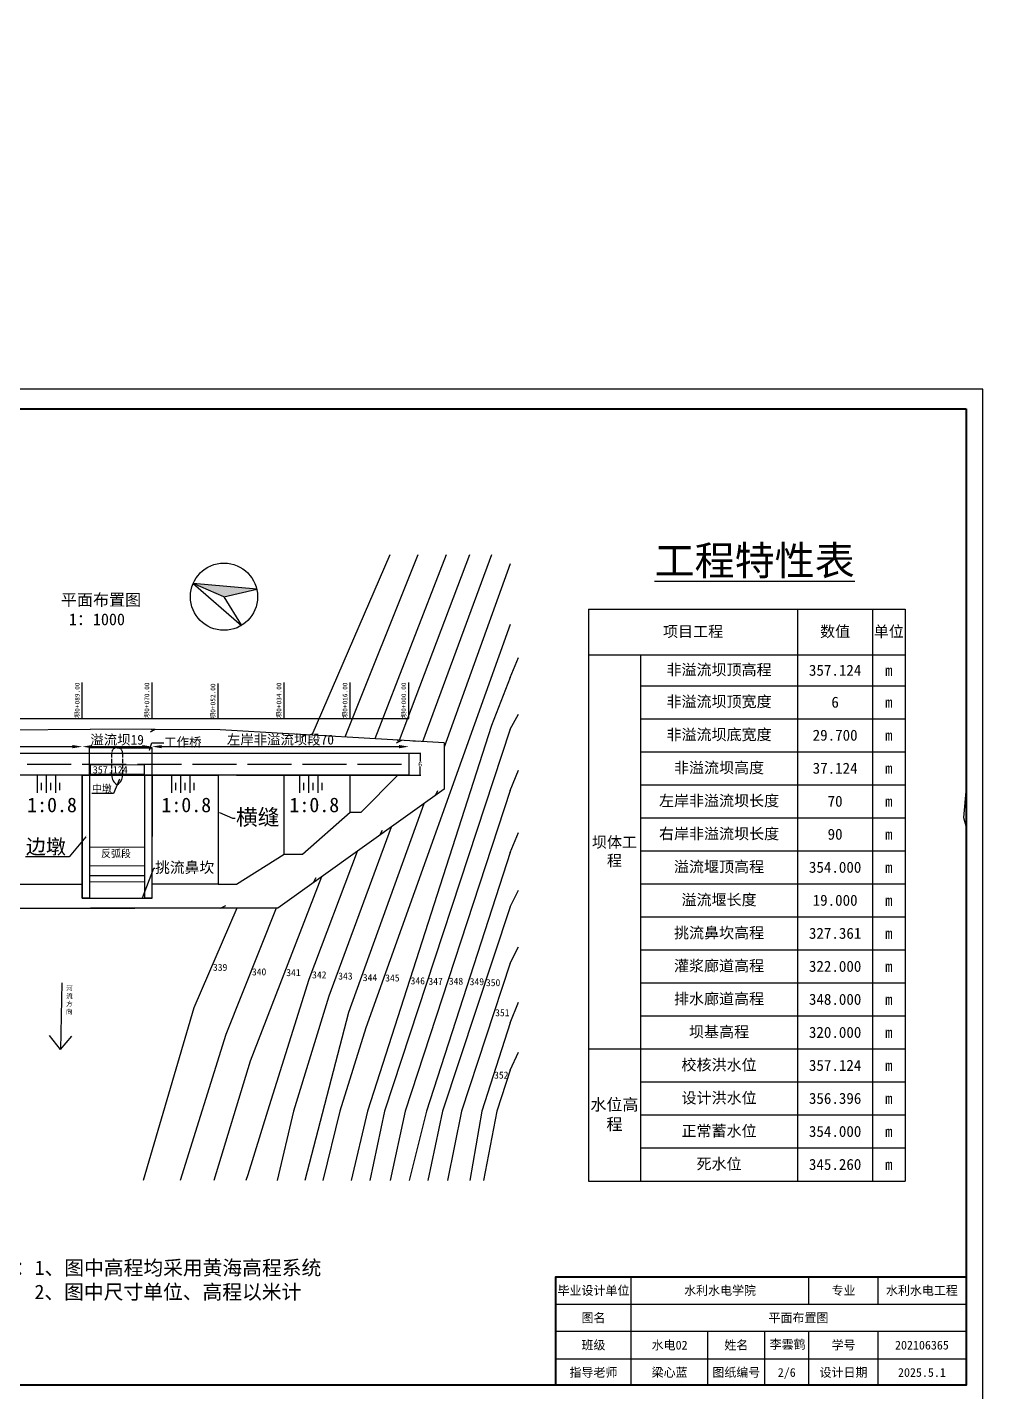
# Model space of a CAD drawing. Extents: x -40496 to 18830, y -938 to 396008.
# Drawn here: x 2446.8 to 2707.1, y -475.6 to -103.7 of the extents above; entities that cross this region are included whole.
import ezdxf
from ezdxf import colors
from ezdxf.entities.mleader import LeaderData, LeaderLine
from ezdxf.math import Vec2, Vec3

# ---------------------------------------------------------------- set-up
doc = ezdxf.new("R2010")
doc.units = 0
doc.header["$MEASUREMENT"] = 0
doc.linetypes.add('ACAD_ISO02W100', pattern=[15, 12, -3])
for name, color, linetype in [('Contour_Line_Intermediate', 7, 'Continuous'), ('Contour_Line_Major', 7, 'Continuous'), ('Contour_Line_Minor', 7, 'Continuous'), ('Iso-height_Area', 7, 'Continuous'), ('坝体', 7, 'Continuous')]:
    doc.layers.add(name, color=color, linetype=linetype)
doc.styles.get("Standard").update_dxf_attribs({"font": 'simfang.ttf'})
doc.dimstyles.get("Standard").update_dxf_attribs({"dimtxt": 0.1, "dimasz": 0.18, "dimexe": 0.18, "dimexo": 0.0625, "dimgap": 0.09, "dimtad": 1, "dimtih": 1, "dimtoh": 1, "dimdec": 4, "dimzin": 0, "dimdsep": 46, "dimtxsty": 'Standard', "dimcen": 0.09, "dimadec": 0, "dimazin": 0, "dimtfac": 1, "dimtdec": 4, "dimtofl": 0, "dimtmove": 0, "dimatfit": 3, "dimfxl": 1, "dimtolj": 1, "dimtzin": 0, "dimarcsym": 0})

# ---------------------------------------------------------------- blocks, each defined once
blk = doc.blocks.new('*D19')
at = {"color": 0, "lineweight": -2, "transparency": 16777216}
for p, q in [((2550.82, -301.57), (2554.01, -301.57)), ((2553.83, -301.75), (2553.83, -303.77)), ((2550.82, -307.57), (2554.01, -307.57)), ((2553.83, -307.39), (2553.83, -305.37))]:
    blk.add_line(p, q, dxfattribs=at)
at = {"color": 0, "transparency": 16777216}
for points in [[(2553.8, -301.75), (2553.86, -301.75), (2553.83, -301.57)], [(2553.8, -307.39), (2553.86, -307.39), (2553.83, -307.57)]]:
    blk.add_solid(points, dxfattribs=at)
at = {"layer": 'Defpoints', "color": 0, "transparency": 16777216}
for p in [(2550.76, -301.57), (2550.76, -307.57), (2553.83, -307.57)]:
    blk.add_point(p, dxfattribs=at)
at = {"color": 0, "transparency": 16777216, "insert": (2553.83, -304.57), "char_height": 0.1, "width": 0.2943, "attachment_point": 5}
blk.add_mtext('\\A1;{\\H14x;6}', dxfattribs=at)
blk = doc.blocks.new('*D21')
at = {"color": 0, "lineweight": -2, "transparency": 16777216}
for p, q in [((2480.76, 3035.72), (2480.76, 9325.89)), ((2550.76, 3035.72), (2550.76, 9325.89)), ((2483.43, -299.77), (2548.08, -299.77))]:
    blk.add_line(p, q, dxfattribs=at)
at = {"color": 0, "transparency": 16777216}
for points in [[(2483.43, -299.33), (2483.43, -300.22), (2480.76, -299.77)], [(2548.08, -299.33), (2548.08, -300.22), (2550.76, -299.77)]]:
    blk.add_solid(points, dxfattribs=at)
at = {"layer": 'Defpoints', "color": 0, "transparency": 16777216}
for p in [(2550.76, -299.77), (2480.76, -306.52), (2550.76, -306.52)]:
    blk.add_point(p, dxfattribs=at)
at = {"color": 0, "transparency": 16777216, "insert": (2515.76, -298.02), "char_height": 2.6738, "attachment_point": 5}
blk.add_mtext('\\A1;{\\fSimSun|b0|i0|c134|p2;左岸非溢流坝段}70', dxfattribs=at)
blk = doc.blocks.new('*D22')
at = {"color": 0, "lineweight": -2, "transparency": 16777216}
for p, q in [((2371.76, 3035.97), (2371.76, 9325.89)), ((2461.76, 3035.72), (2461.76, 9325.89)), ((2374.43, -299.78), (2459.08, -299.78))]:
    blk.add_line(p, q, dxfattribs=at)
at = {"color": 0, "transparency": 16777216}
for points in [[(2374.43, -299.33), (2374.43, -300.22), (2371.76, -299.78)], [(2459.08, -299.33), (2459.08, -300.22), (2461.76, -299.78)]]:
    blk.add_solid(points, dxfattribs=at)
at = {"layer": 'Defpoints', "color": 0, "transparency": 16777216}
for p in [(2461.76, -299.78), (2371.76, -306.27), (2461.76, -306.52)]:
    blk.add_point(p, dxfattribs=at)
at = {"color": 0, "transparency": 16777216, "insert": (2416.76, -298.02), "char_height": 2.6738, "attachment_point": 5}
blk.add_mtext('\\A1;{\\fSimSun|b0|i0|c134|p2;右岸非溢流坝段}90', dxfattribs=at)
blk = doc.blocks.new('*D23')
at = {"color": 0, "lineweight": -2, "transparency": 16777216}
for p, q in [((2461.76, 3035.72), (2461.76, 9325.89)), ((2480.76, 3035.72), (2480.76, 9325.89)), ((2464.43, -299.78), (2478.08, -299.78))]:
    blk.add_line(p, q, dxfattribs=at)
at = {"color": 0, "transparency": 16777216}
for points in [[(2464.43, -299.33), (2464.43, -300.22), (2461.76, -299.78)], [(2478.08, -299.33), (2478.08, -300.22), (2480.76, -299.78)]]:
    blk.add_solid(points, dxfattribs=at)
at = {"layer": 'Defpoints', "color": 0, "transparency": 16777216}
for p in [(2480.76, -299.78), (2461.76, -306.52), (2480.76, -306.52)]:
    blk.add_point(p, dxfattribs=at)
at = {"color": 0, "transparency": 16777216, "insert": (2471.26, -298.03), "char_height": 2.6738, "attachment_point": 5}
blk.add_mtext('\\A1;{\\fSimSun|b0|i0|c134|p2;溢流坝}19', dxfattribs=at)
blk = doc.blocks.new('*T26')
at = {"layer": '坝体', "color": 0, "linetype": 'ByBlock', "lineweight": -2, "transparency": 16777216}
for p, q in [((0, 0), (86.28, 0)), ((0, 0), (0, -155.85)), ((57.01, 0), (57.01, -155.85)), ((77.42, 0), (77.42, -155.85)), ((86.28, 0), (86.28, -155.85)), ((0, -12.44), (86.28, -12.44)), ((14.17, -12.44), (14.17, -155.85)), ((14.17, -20.85), (86.28, -20.85)), ((14.17, -29.85), (86.28, -29.85)), ((14.17, -38.85), (86.28, -38.85)), ((14.17, -47.85), (86.28, -47.85)), ((14.17, -56.85), (86.28, -56.85)), ((14.17, -65.85), (86.28, -65.85)), ((14.17, -74.85), (86.28, -74.85)), ((14.17, -83.85), (86.28, -83.85)), ((14.17, -92.85), (86.28, -92.85)), ((14.17, -101.85), (86.28, -101.85)), ((14.17, -110.85), (86.28, -110.85)), ((0, -119.85), (86.28, -119.85)), ((14.17, -128.85), (86.28, -128.85)), ((14.17, -137.85), (86.28, -137.85)), ((14.17, -146.85), (86.28, -146.85)), ((0, -155.85), (86.28, -155.85))]:
    blk.add_line(p, q, dxfattribs=at)
at = {"layer": '坝体', "color": 0, "transparency": 16777216, "attachment_point": 5}
for s, insert, char_height, width in [('{\\fSimSun|b0|i0|c134|p2;项目工程}', (28.51, -6.22), 3, 56.8926), ('{\\fSimSun|b0|i0|c134|p2;数值}', (67.22, -6.22), 3, 20.2908), ('{\\fSimSun|b0|i0|c134|p2;单位}', (81.85, -6.22), 3, 8.7342), ('{\\fSimSun|b0|i0|c134|p2;\\C256;非溢流坝顶高程}', (35.59, -16.65), 3, 42.7272), ('357.124', (67.22, -16.65), 3, 20.2908), ('m', (81.85, -16.65), 3, 8.7342), ('{\\fSimSun|b0|i0|c134|p2;非溢流坝顶宽度}', (35.59, -25.35), 3, 42.7272), ('6', (67.22, -25.35), 3, 20.2908), ('m', (81.85, -25.35), 3, 8.7342), ('{\\fSimSun|b0|i0|c134|p2;非溢流坝底宽度}', (35.59, -34.35), 3, 42.7272), ('29.700', (67.22, -34.35), 3, 20.2908), ('m', (81.85, -34.35), 3, 8.7342), ('{\\fSimSun|b0|i0|c134|p2;非溢流坝高度}', (35.59, -43.35), 3, 42.7272), ('37.124', (67.22, -43.35), 3, 20.2908), ('m', (81.85, -43.35), 3, 8.7342), ('{\\fSimSun|b0|i0|c134|p2;左岸非溢流坝长度}', (35.59, -52.35), 3, 42.7272), ('70', (67.22, -52.35), 3, 20.2908), ('m', (81.85, -52.35), 3, 8.7342), ('{\\fSimSun|b0|i0|c134|p2;右岸非溢流坝长度}', (35.59, -61.35), 3, 42.7272), ('{\\fSimSun|b0|i0|c134|p2;坝体工程}', (7.08, -66.15), 3, 14.0455), ('90', (67.22, -61.35), 3, 20.2908), ('m', (81.85, -61.35), 3, 8.7342), ('{\\fSimSun|b0|i0|c134|p2;溢流堰顶高程}', (35.59, -70.35), 3, 42.7272), ('354.000', (67.22, -70.35), 3, 20.2908), ('m', (81.85, -70.35), 3, 8.7342), ('{\\fSimSun|b0|i0|c134|p2;溢流堰长度}', (35.59, -79.35), 3, 42.7272), ('19.000', (67.22, -79.35), 3, 20.2908), ('m', (81.85, -79.35), 3, 8.7342), ('{\\fSimSun|b0|i0|c134|p2;挑流鼻坎高程}', (35.59, -88.35), 3, 42.7272), ('327.361', (67.22, -88.35), 3, 20.2908), ('m', (81.85, -88.35), 3, 8.7342), ('{\\fSimSun|b0|i0|c134|p2;灌浆廊道高程}', (35.59, -97.35), 3, 42.7272), ('322.000', (67.22, -97.35), 3, 20.2908), ('m', (81.85, -97.35), 3, 8.7342), ('{\\fSimSun|b0|i0|c134|p2;排水廊道高程}', (35.59, -106.35), 3, 42.7272), ('348.000', (67.22, -106.35), 3, 20.2908), ('m', (81.85, -106.35), 3, 8.7342), ('{\\fSimSun|b0|i0|c134|p2;坝基高程}', (35.59, -115.35), 3, 42.7272), ('320.000', (67.22, -115.35), 3, 20.2908), ('m', (81.85, -115.35), 3, 8.7342), ('{\\fSimSun|b0|i0|c134|p2;校核洪水位}', (35.59, -124.35), 3, 42.7272), ('357.124', (67.22, -124.35), 3, 20.2908), ('m', (81.85, -124.35), 3, 8.7342), ('{\\fSimSun|b0|i0|c134|p2;\\C256;水位高程}', (7.08, -137.85), 3.2051, 14.0455), ('{\\fSimSun|b0|i0|c134|p2;设计洪水位}', (35.59, -133.35), 3, 42.7272), ('356.396', (67.22, -133.35), 3, 20.2908), ('m', (81.85, -133.35), 3, 8.7342), ('{\\fSimSun|b0|i0|c134|p2;正常蓄水位}', (35.59, -142.35), 3, 42.7272), ('354.000', (67.22, -142.35), 3, 20.2908), ('m', (81.85, -142.35), 3, 8.7342), ('{\\fSimSun|b0|i0|c134|p2;死水位}', (35.59, -151.35), 3, 42.7272), ('345.260', (67.22, -151.35), 3, 20.2908), ('m', (81.85, -151.35), 3, 8.7342)]:
    blk.add_mtext(s, dxfattribs=dict(at, insert=insert, char_height=char_height, width=width))

msp = doc.modelspace()

# ---------------------------------------------------------------- hatches: boundary and pattern name
h = msp.add_hatch(color=256)
h.dxf.hatch_style = 1
h.paths.add_polyline_path([(2491.94609, -255.32057), (2500.36901, -258.91346), (2509.29595, -256.87281)])
h = msp.add_hatch(color=250)
h.dxf.hatch_style = 1
h.paths.add_polyline_path([(2491.94609, -255.32057), (2500.36901, -258.91346), (2509.29595, -256.87281)])

# ---------------------------------------------------------------- linework, layer by layer
for p, q in [((2491.94609, -255.32057, 1657418.80929), (2505.14613, -266.72586, 1657418.80929)), ((2509.29595, -256.87281, 1657418.80929), (2491.94609, -255.32057, 1657418.80929)), ((2500.36901, -258.91346, 1657418.80929), (2491.94609, -255.32057, 1657418.80929)), ((2500.36901, -258.91346, 1657418.80929), (2509.29595, -256.87281, 1657418.80929)), ((2500.36901, -258.91346, 1657418.80929), (2505.14613, -266.72586, 1657418.80929)), ((2578.39735, -280.896, 3314837.61858), (2580.59162, -275.4604, 1988902.57115)), ((2461.75627, -292.06069, 1657418.80929), (2461.75627, -282.27624, 1657418.80929)), ((2480.75627, -292.06069, 1657418.80929), (2480.75627, -282.27624, 1657418.80929)), ((2498.75627, -292.06069, 1657418.80929), (2498.75627, -282.53288, 1657418.80929)), ((2516.74972, -292.06069, 1657418.80929), (2516.74972, -282.27624, 1657418.80929)), ((2534.74972, -292.06069, 1657418.80929), (2534.74972, -282.27624, 1657418.80929)), ((2550.75627, -292.06069, 1657418.80929), (2550.75627, -282.27624, 1657418.80929)), ((2371.75626, -292.06069, 1657418.80929), (2550.75627, -292.06069, 1657418.80929)), ((2578.39735, -295.02948, 3646321.38044), (2580.59162, -290.89657, 1988902.57115)), ((2440.80316, -295.1748, 2209381.67008), (2463.99503, -295.05254, 1719452.0175)), ((2499.28951, -295.1748, 2209381.67008), (2463.99503, -295.05254, 1719452.0175)), ((2481.64227, -295.11367, 1964416.84379), (2480.25077, -295.85388, 1058756.1809)), ((2480.94652, -295.48377, 1511586.51234), (2480.57877, -295.11736, 1979179.51761)), ((2517.97792, -296.28047, 2209383.29021), (2499.28951, -295.1748, 2209381.67008)), ((2527.64138, -296.85219, 2209384.12795), (2517.97792, -296.28047, 2209383.29021)), ((2522.80965, -296.56633, 2209383.70908), (2521.41815, -297.30653, 1303723.04619)), ((2522.1139, -296.93643, 1756553.37764), (2521.74615, -296.57001, 2224146.3829)), ((2537.0433, -297.40844, 2209384.94302), (2527.64138, -296.85219, 2209384.12795)), ((2560.37165, -298.77826, 1657418.80929), (2537.0433, -297.40844, 2209384.94302)), ((2463.75627, -307.56701, 1657418.80929), (2463.75627, -300.01348, 1657418.80929)), ((2480.75627, -300.06701, 1657418.80929), (2463.75627, -300.06701, 1657418.80929)), ((2471.25627, -300.06701, 1657418.80929), (2480.75627, -300.06701, 1657418.80929)), ((2480.75627, -307.56701, 1657418.80929), (2480.75627, -300.06701, 1657418.80929)), ((2548.70748, -298.09335, 1933401.87615), (2547.31597, -298.83355, 1027741.21327)), ((2548.01173, -298.46345, 1480571.54471), (2547.64398, -298.09703, 1948164.54997)), ((2553.35481, -298.37348, 2209386.35709), (2551.86326, -298.28524, 2209386.22779)), ((2560.37165, -298.77826, 1657418.80929), (2560.37165, -311.39804, 1657418.80929)), ((2463.95715, -307.39013, 220987.16217), (2463.95715, -304.66065, 220987.16217)), ((2463.95715, -304.66065, 220987.16217), (2478.64649, -304.70615, 220987.16217)), ((2478.64649, -304.70615, 220987.16217), (2478.64649, -307.39013, 220987.16217)), ((2449.45694, -307.56701, 1657418.80929), (2449.45694, -312.33446, 1657418.80929)), ((2451.95264, -307.56701, 1657418.80929), (2451.95264, -312.33446, 1657418.80929)), ((2454.44817, -307.56701, 1657418.80929), (2454.44817, -312.33446, 1657418.80929)), ((2463.75627, -307.56701, 1657418.80929), (2478.75627, -307.56701, 1657418.80929)), ((2478.64649, -307.39013, 220987.16217), (2463.95715, -307.39013, 220987.16217)), ((2469.75627, -307.56701, 1657418.80929), (2472.75627, -307.56701, 1657418.80929)), ((2486.03976, -307.56701, 1657418.80929), (2486.03976, -312.33446, 1657418.80929)), ((2488.53546, -307.56701, 1657418.80929), (2488.53546, -312.33446, 1657418.80929)), ((2491.03098, -307.56701, 1657418.80929), (2491.03098, -312.33446, 1657418.80929)), ((2503.76079, -307.56701, 1657418.80929), (2550.75627, -307.56701, 1657418.80929)), ((2520.9335, -307.56701, 1657418.80929), (2520.9335, -312.33446, 1657418.80929)), ((2523.4292, -307.56701, 1657418.80929), (2523.4292, -312.33446, 1657418.80929)), ((2525.92473, -307.56701, 1657418.80929), (2525.92473, -312.33446, 1657418.80929)), ((2578.39735, -311.75645, 3977805.14229), (2580.59162, -306.14998, 1988902.57115)), ((2450.66818, -311.63814, 1657418.80929), (2450.66818, -309.65598, 1657418.80929)), ((2453.16388, -311.63814, 1657418.80929), (2453.16388, -309.65598, 1657418.80929)), ((2455.6594, -311.63814, 1657418.80929), (2455.6594, -309.65598, 1657418.80929)), ((2487.25099, -311.63814, 1657418.80929), (2487.25099, -309.65598, 1657418.80929)), ((2489.74669, -311.63814, 1657418.80929), (2489.74669, -309.65598, 1657418.80929)), ((2492.24222, -311.63814, 1657418.80929), (2492.24222, -309.65598, 1657418.80929)), ((2560.37165, -311.39804, 1657418.80929), (2515.00788, -343.84366, 1229529.16153)), ((2522.14474, -311.63814, 1657418.80929), (2522.14474, -309.65598, 1657418.80929)), ((2524.64044, -311.63814, 1657418.80929), (2524.64044, -309.65598, 1657418.80929)), ((2527.13596, -311.63814, 1657418.80929), (2527.13596, -309.65598, 1657418.80929)), ((2557.9759, -313.11156, 1634821.07634), (2558.67709, -311.7, 729160.41345)), ((2558.32649, -312.40578, 1181990.7449), (2558.83877, -312.48988, 1649583.75016)), ((2542.87029, -323.91558, 1071191.19548), (2543.57149, -322.50401, 165530.53259)), ((2543.22089, -323.20979, 618360.86404), (2543.73317, -323.29389, 1085953.8693)), ((2578.39735, -328.59708, 4309288.90415), (2580.59162, -323.189, 1988902.57115)), ((2463.7512, -327.10063, 1657418.80929), (2478.75794, -327.16949, 1657418.80929)), ((2463.75017, -332.15911, 1657418.80929), (2478.75691, -332.22798, 1657418.80929)), ((2463.74916, -336.54479, 1657418.80929), (2478.75627, -336.648, 1657418.80929)), ((2463.74953, -334.85831, 1657418.80929), (2478.75627, -334.92717, 1657418.80929)), ((2524.7954, -336.84331, 1321849.0841), (2525.49659, -335.43175, 416188.42121)), ((2525.146, -336.13753, 869018.75265), (2525.65828, -336.22163, 1336611.75792)), ((2578.39735, -343.42977, 4640772.66601), (2580.59162, -338.86688, 1988902.57115)), ((2425.08479, -343.84366, 1229529.16153), (2476.09764, -343.84366, 1719452.0175)), ((2515.00788, -343.84366, 1229529.16153), (2463.99503, -343.84366, 1719452.0175)), ((2499.43909, -343.84366, 1379050.39383), (2500.83059, -343.10346, 473389.73094)), ((2500.13484, -343.47356, 926220.06239), (2500.50259, -343.83998, 1393813.06765)), ((2578.39735, -358.7701, 4972256.42787), (2580.59162, -354.30028, 1988902.57115)), ((2456.186, -364.20342, 1657418.80929), (2455.77584, -382.35778, 1657418.80929)), ((2578.39735, -375.07756, 5303740.18973), (2580.59162, -369.38324, 1988902.57115)), ((2455.77584, -382.35778, 1657418.80929), (2452.83591, -378.53569, 1657418.80929)), ((2455.77584, -382.35778, 1657418.80929), (2458.88538, -378.67237, 1657418.80929)), ((2578.39735, -387.96794, 5635223.95158), (2580.59162, -383.05358, 1988902.57115)), ((2512.25576, -399.15494, 1988902.57115), (2506.82979, -416.5096, 1988902.57115)), ((2519.34221, -399.15494, 2320386.33301), (2514.84551, -418.07014, 1988902.57115)), ((2531.92475, -399.15494, 2983353.85672), (2527.26682, -418.07014, 1988902.57115)), ((2539.44028, -399.15494, 3314837.61858), (2535.05291, -418.07014, 1988902.57115)), ((2544.12828, -399.15494, 3646321.38044), (2540.14756, -418.07014, 1988902.57115)), ((2549.74092, -399.15494, 3977805.14229), (2545.62681, -418.07014, 1988902.57115)), ((2555.53257, -399.15494, 4309288.90415), (2550.86559, -418.07014, 1988902.57115)), ((2559.92708, -399.15494, 4640772.66601), (2555.91219, -418.07014, 1988902.57115)), ((2565.12134, -399.15494, 4972256.42787), (2561.24705, -418.07014, 1988902.57115)), ((2570.63354, -399.15494, 5303740.18973), (2567.35112, -418.07014, 1988902.57115)), ((2574.71633, -399.15494, 5635223.95158), (2571.052, -418.07014, 1988902.57115)), ((2611.37109, -473.85646, 9221194.65613), (2611.37109, -444.34875, 9268010.64)), ((2659.75117, -451.79675, 9268010.64), (2659.75117, -444.34875, 9268010.64)), ((2678.65712, -451.79675, 9268010.64), (2678.65712, -444.34875, 9268010.64)), ((2632.25209, -473.85646, 9268010.64), (2632.25209, -459.24475, 9268010.64)), ((2647.71999, -473.85646, 9268010.64), (2647.71999, -459.24475, 9268010.64)), ((2659.75117, -473.85646, 9221194.65613), (2659.75117, -459.24475, 9268010.64)), ((2678.65712, -473.85646, 9221194.65613), (2678.65712, -459.24475, 9268010.64)), ((2590.75609, -473.85646, 9221194.65613), (2590.75609, -466.69275, 9268010.64)), ((2590.75609, -466.69275, 9268010.64), (2702.47609, -466.69275, 9268010.64))]:
    msp.add_line(p, q)
at = {"linetype": 'ACAD_ISO02W100'}
msp.add_line((2371.75628, -304.56701, 1657418.80929), (2550.75627, -304.56701, 1657418.80929), dxfattribs=at)
at = {"linetype": 'ACAD_ISO02W100', "ltscale": 0.1}
for p, q in [((2469.75627, -301.56701, 1657418.80929), (2469.75627, -307.56701, 1657418.80929)), ((2472.75627, -301.56701, 1657418.80929), (2472.75627, -307.56701, 1657418.80929))]:
    msp.add_line(p, q, dxfattribs=at)
at = {"lineweight": 40}
msp.add_line((2590.75609, -444.34875, 9268010.64), (2590.75609, -473.85646, 9221194.65613), dxfattribs=at)
for points, elevation in [([(2707.13109, -478.79575), (2707.13109, -202.28875), (2316.11109, -202.28875), (2316.11109, -478.79575)], 9268010.64), ([(2371.75628, -301.56701), (2550.75627, -301.56701), (2550.75627, -307.56701), (2371.75628, -307.56701), (2371.75628, -301.56701)], 1657418.80929), ([(2461.75627, -307.56701), (2461.75627, -341.07101), (2480.75627, -341.07101)], 1657418.80929), ([(2461.75627, -307.56701), (2461.75627, -341.07101), (2480.75627, -341.07101), (2480.75627, -307.56701)], 1657418.80929), ([(2461.75627, -307.56701), (2463.75627, -307.56701), (2463.74888, -341.07101), (2461.75627, -341.07101), (2461.75627, -307.56701)], 1657418.80929), ([(2478.75627, -307.56701), (2480.75627, -307.56701), (2480.74888, -341.07101), (2478.75627, -341.07101), (2478.75627, -307.56701)], 1657418.80929), ([(2498.75627, -307.56701), (2498.74972, -337.26701), (2503.74972, -337.26701), (2516.74972, -329.05326), (2516.74972, -307.56701), (2498.75627, -307.56701)], 1657418.80929), ([(2516.74972, -329.05326), (2521.74972, -329.05326), (2534.74972, -317.68038), (2534.74972, -307.56701), (2516.74972, -307.56701)], 1657418.80929), ([(2534.74972, -317.68038), (2537.74972, -317.68038), (2547.74264, -307.56701)], 1657418.80929), ([(2498.74972, -337.26701), (2503.74972, -337.26701)], 1657418.80929), ([(2590.75609, -454.81133), (2590.75609, -444.34875), (2590.75609, -446.83133)], 9268010.64), ([(2702.47609, -451.79675), (2590.75609, -451.79675), (2590.75609, -454.27055)], 9268010.64), ([(2702.47609, -459.24475), (2590.75609, -459.24475), (2590.75609, -451.79675)], 9268010.64), ([(2590.75609, -461.71855), (2590.75609, -459.24475), (2590.75609, -466.69275), (2590.75609, -469.16655)], 9268010.64)]:
    msp.add_lwpolyline(points, dxfattribs=dict(elevation=elevation))
at = {"lineweight": 40, "elevation": 9221194.65613}
msp.add_lwpolyline([(2702.62599, -207.72825), (2702.62599, -473.85646), (2340.98835, -473.85646), (2340.98835, -207.72825)], close=True, dxfattribs=at)
at = {"elevation": 1657418.80929}
for points in [[(2461.75627, -307.56701), (2443.75627, -307.56701), (2443.75627, -337.26701), (2461.75627, -337.26701)], [(2480.75627, -307.56701), (2498.75627, -307.56701), (2498.75627, -337.26701), (2480.75627, -337.26701)]]:
    msp.add_lwpolyline(points, close=True, dxfattribs=at)
at = {"lineweight": 40, "elevation": 9268010.64}
msp.add_lwpolyline([(2702.47609, -444.34875), (2590.75609, -444.34875), (2590.75609, -446.82255)], dxfattribs=at)
msp.add_circle((2500.36901, -258.91346, 1657418.80929), 9.15721)
at = {"linetype": 'ACAD_ISO02W100', "ltscale": 0.1}
msp.add_arc((2471.25627, -301.56701, 1657418.80929), 1.5, 0, 180, dxfattribs=at)
for centre, start, end in [((2472.75627, -307.56701, 1657418.80929), 180, 240), ((2469.75627, -307.56701, 1657418.80929), 300, 0)]:
    msp.add_arc(centre, 3, start, end)
at = {"layer": 'Contour_Line_Intermediate', "color": 0}
msp.add_polyline3d([(2578.39735, -266.44154, 2983353.85672), (2539.0681, -376.44025, 2983353.85672), (2531.92475, -399.15494, 2983353.85672)], dxfattribs=at)
at = {"layer": 'Contour_Line_Major', "color": 0}
for points in [[(2553.24012, -247.47514, 1325935.04743), (2533.32232, -297.18995, 1325935.04743)], [(2514.63092, -343.84366, 1325935.04743), (2500.8573, -378.2226, 1325935.04743), (2488.44879, -418.07014, 1325935.04743)], [(2578.39735, -343.42977, 4640772.66601), (2559.92708, -399.15494, 4640772.66601)]]:
    msp.add_polyline3d(points, dxfattribs=at)
at = {"layer": 'Contour_Line_Minor', "color": 0}
for points in [[(2545.60835, -247.47514, 994451.28557), (2524.32389, -296.66157, 994451.28557)], [(2560.9394, -247.47514, 1657418.80929), (2541.52085, -297.67334, 1657418.80929)], [(2567.2652, -247.47514, 1988902.57115), (2548.13353, -298.06457, 1988902.57115)], [(2573.24423, -247.47514, 2320386.33301), (2554.48824, -298.44054, 2320386.33301)], [(2578.39735, -249.93011, 2651870.09486), (2560.37165, -299.93058, 2651870.09486)], [(2578.39735, -280.896, 3314837.61858), (2573.26527, -294.05417, 3314837.61858), (2539.44028, -399.15494, 3314837.61858)], [(2578.39735, -295.02948, 3646321.38044), (2544.12828, -399.15494, 3646321.38044)], [(2578.39735, -311.75645, 3977805.14229), (2549.74092, -399.15494, 3977805.14229)], [(2554.80117, -315.38223, 2651870.09486), (2534.28708, -372.2851, 2651870.09486), (2522.37759, -418.07014, 1988902.57115)], [(2545.91429, -321.73841, 2320386.33301), (2528.95613, -367.81857, 2320386.33301), (2519.34221, -399.15494, 2320386.33301)], [(2536.68405, -328.34017, 1988902.57115), (2523.47906, -363.25782, 1988902.57115), (2512.25576, -399.15494, 1988902.57115)], [(2578.39735, -328.59708, 4309288.90415), (2555.53257, -399.15494, 4309288.90415)], [(2526.97014, -335.28787, 1657418.80929), (2507.54269, -385.50909, 1657418.80929), (2497.64231, -418.07014, 1657418.80929)], [(2503.90676, -343.84366, 994451.28557), (2492.15424, -371.00266, 994451.28557), (2478.37452, -418.07014, 994451.28557)], [(2578.39735, -358.7701, 4972256.42787), (2565.12134, -399.15494, 4972256.42787)], [(2578.39735, -375.07756, 5303740.18973), (2570.63354, -399.15494, 5303740.18973)], [(2578.39735, -387.96794, 5635223.95158), (2574.71633, -399.15494, 5635223.95158)], [(2506.82979, -416.5096, 1988902.57115), (2506.34189, -418.07014, 1988902.57115)]]:
    msp.add_polyline3d(points, dxfattribs=at)
at = {"layer": 'Contour_Line_Minor', "color": 7}
msp.add_polyline3d([(2702.62599, -310.9652, 4262122.2), (2701.87594, -319.04718, 4262122.2), (2702.62599, -321.72593, 4262122.2)], dxfattribs=at)
at = {"layer": 'Iso-height_Area', "color": 0}
for points in [[(2567.2652, -247.47514, 1988902.57115), (2548.13353, -298.06457, 1988902.57115)], [(2536.68405, -328.34017, 1988902.57115), (2523.47906, -363.25782, 1988902.57115), (2512.25576, -399.15494, 1988902.57115)], [(2578.39735, -358.7701, 4972256.42787), (2565.12134, -399.15494, 4972256.42787)], [(2506.82979, -416.5096, 1988902.57115), (2506.34189, -418.07014, 1988902.57115)]]:
    msp.add_polyline3d(points, dxfattribs=at)

# ---------------------------------------------------------------- block references
msp.add_blockref('*T26', (2599.69516, -262.32712))

# ---------------------------------------------------------------- texts
for s, width, gutter_width, heights, insert, char_height, attachment_point in [('{\\fSimSun|b0|i0|c134|p2;平面布置图\\P 1：1000}', 52.6113493, 0.64103, [0], (2455.92217, -258.13402, 1657418.80929), 3.205128, 1), ('357.124', 6.7529582, 1, [0], (2464.6332, -305.08419, 220987.16217), 1.9922, 1), ('1:0.8', 12.3496849, 2, [0], (2446.7352, -313.65763, 1657418.80929), 3.9844, 1), ('1:0.8', 12.3496849, 2, [0], (2483.31802, -313.65763, 1657418.80929), 3.9844, 1), ('1:0.8', 12.3496849, 2, [0], (2518.21176, -313.65763, 1657418.80929), 3.9844, 1), ('{\\fSimSun|b0|i0|c134|p2;反弧段}', 11.8324414, 1, [0], (2466.86171, -327.91357, 624218.87541), 1.9921999, 1), ('339', 6.1932585, 0.64103, [0], (2497.36137, -358.95479, 331483.76186), 1.923077, 1), ('340', 6.1932585, 0.64103, [0], (2507.98248, -360.2076, 331483.76186), 1.923077, 1), ('341', 6.1932585, 0.64103, [0], (2517.33822, -360.40462, 331483.76186), 1.923077, 1), ('342', 6.1932585, 0.64103, [0], (2524.3805, -361.02071, 331483.76186), 1.923077, 1), ('343', 6.1932585, 0.64103, [0], (2531.49677, -361.3417, 331483.76186), 1.923077, 1), ('344', 6.1932585, 0.64103, [0], (2538.19557, -361.76036, 331483.76186), 1.923077, 1), ('345', 6.1932585, 0.64103, [1.19627], (2544.30213, -361.85998, 331483.76186), 1.923077, 1), ('346', 6.1932585, 0.64103, [0], (2551.22237, -362.64777, 331483.76186), 1.923077, 1), ('347', 6.1932585, 0.64103, [0], (2556.07322, -362.79664, 331483.76186), 1.923077, 1), ('348', 6.1932585, 0.64103, [0], (2561.63806, -362.74808, 331483.76186), 1.923077, 1), ('349', 6.1932585, 0.64103, [0], (2567.3244, -362.87108, 331483.76186), 1.923077, 1), ('350', 6.1932585, 0.64103, [0], (2571.75557, -363.14184, 331483.76186), 1.923077, 1), ('351', 6.1932585, 0.64103, [0], (2574.26728, -371.33843, 331483.76186), 1.923077, 1), ('352', 6.1932585, 0.64103, [0], (2573.97267, -388.35241, 331483.76186), 1.923077, 1), ('{\\fSimSun|b0|i0|c134|p2;说明：1、图中高程均采用黄海高程系统\\P      2、图中尺寸单位、高程以米计}', 132.7508284, 1.97435, [0], (2432.62849, -439.84879, -2039897.09587), 3.9486974, 1), ('{\\fSimSun|b0|i0|c134|p2;毕业设计单位}', 51.8170142, 12.5, [0], (2601.06359, -446.83133, 9268010.64), 2.394, 2), ('{\\fSimSun|b0|i0|c134|p2;水利水电学院}', 36.376, 12.5, [0], (2635.56113, -446.82255, 9268010.64), 2.394, 2), ('{\\fSimSun|b0|i0|c134|p2;专业}', 14.215, 12.5, [0], (2669.20415, -446.82255, 9268010.64), 2.394, 2), ('{\\fSimSun|b0|i0|c134|p2;水利水电工程}', 25.518985, 12.5, [0], (2690.56661, -446.82255, 9268010.64), 2.394, 2), ('{\\fSimSun|b0|i0|c134|p2;图名}', 92.7835927, 12.5, [0], (2601.06359, -454.27055, 9268010.64), 2.394, 2), ('{\\fSimSun|b0|i0|c134|p2;平面布置图}', 68.5, 12.5, [0], (2656.92359, -454.27055, 9268010.64), 2.394, 2), ('{\\fSimSun|b0|i0|c134|p2;李雲鹤}', 12.8104942, 12.5, [0], (2653.95878, -461.50804, 9268010.64), 2.394, 2), ('{\\fSimSun|b0|i0|c134|p2;班级}', 15.5, 12.5, [0], (2601.06359, -461.71855, 9268010.64), 2.394, 2), ('{\\fSimSun|b0|i0|c134|p2;水电}02', 15.7, 12.5, [0], (2621.81159, -461.71855, 9268010.64), 2.394, 2), ('{\\fSimSun|b0|i0|c134|p2;姓名}', 11.63, 12.5, [0], (2639.98604, -461.71855, 9268010.64), 2.394, 2), ('{\\fSimSun|b0|i0|c134|p2;学号}', 14.215, 12.5, [0], (2669.20415, -461.71855, 9268010.64), 2.394, 2), ('202106365', 17.909, 12.5, [0], (2690.56661, -461.71855, 9268010.64), 2.394, 2), ('{\\fSimSun|b0|i0|c134|p2;指导老师}', 15.5, 12.5, [0], (2601.06359, -469.16655, 9268010.64), 2.394, 2), ('{\\fSimSun|b0|i0|c134|p2;梁心蓝}', 15.7, 12.5, [0], (2621.81159, -469.16655, 9268010.64), 2.394, 2), ('{\\fSimSun|b0|i0|c134|p2;图纸编号}', 14.534363, 12.5, [0], (2639.98604, -469.16655, 9268010.64), 2.394, 2), ('2/6', 9.046, 12.5, [0], (2653.73558, -469.16655, 9268010.64), 2.394, 2), ('{\\fSimSun|b0|i0|c134|p2;设计日期}', 14.215, 12.5, [0], (2669.20415, -469.16655, 9268010.64), 2.394, 2), ('2025.5.1', 17.909, 12.5, [0], (2690.56661, -469.16655, 9268010.64), 2.394, 2)]:
    msp.add_mtext_dynamic_manual_height_columns(s, width=width, gutter_width=gutter_width, heights=heights, dxfattribs=dict(insert=insert, char_height=char_height, attachment_point=attachment_point))
for s, width, heights, insert, char_height, attachment_point, rotation in [('{\\fSimSun|b0|i0|c134|p2;坝}0+089.00', 20.0276821, [9.45651], (2460.42638, -292.06069, 1398935.34551), 1.2770512, 4, 90), ('{\\fSimSun|b0|i0|c134|p2;坝}0+070.00', 20.0276821, [9.45651], (2479.42638, -292.06069, 1398935.34551), 1.2770512, 4, 90), ('{\\fSimSun|b0|i0|c134|p2;坝}0+052.00', 20.0276821, [9.45651], (2497.42638, -292.31734, 1398935.34551), 1.2770512, 4, 90), ('{\\fSimSun|b0|i0|c134|p2;坝}0+034.00', 20.0276821, [9.45651], (2515.41982, -292.06069, 1398935.34551), 1.2770512, 4, 90), ('{\\fSimSun|b0|i0|c134|p2;坝}0+016.00', 20.0276821, [9.45651], (2533.41982, -292.06069, 1398935.34551), 1.2770512, 4, 90), ('{\\fSimSun|b0|i0|c134|p2;坝}0+000.00', 20.0276821, [9.45651], (2549.42637, -292.06069, 1398935.34551), 1.2770512, 4, 90), ('{\\fSimSun|b0|i0|c134|p2;河流方向}', 1.2820512, [10.69232], (2457.38307, -364.99224, 1657418.80929), 1.2820512, 1, 359.4147822)]:
    msp.add_mtext_dynamic_manual_height_columns(s, width=width, gutter_width=0.64103, heights=heights, dxfattribs=dict(insert=insert, char_height=char_height, attachment_point=attachment_point, rotation=rotation))
at = {"layer": '坝体', "insert": (2617.70221, -245.04537), "char_height": 8, "attachment_point": 1}
msp.add_mtext_dynamic_manual_height_columns('{\\fSimSun|b0|i0|c134|p2;\\L工程特性表}', width=58.1436307, gutter_width=15, heights=[0], dxfattribs=at)

# ---------------------------------------------------------------- dimensions: what is measured, and where the dimension line sits
for base, p1, p2, text, picture, middle in [((2461.75637, -299.77572, 1657418.80929), (2371.75628, -306.27392, 1657418.80929), (2461.75637, -306.52222, 1657418.80929), '{\\fSimSun|b0|i0|c134|p2;右岸非溢流坝段}90', '*D22', (2416.75632, -298.02057, 1657418.80929)), ((2480.75637, -299.77572, 1657418.80929), (2461.75637, -306.52222, 1657418.80929), (2480.75637, -306.52222, 1657418.80929), '{\\fSimSun|b0|i0|c134|p2;溢流坝}19', '*D23', (2471.25637, -298.02804, 1657418.80929)), ((2550.75636, -299.77197, 1657418.80929), (2480.75637, -306.52222, 1657418.80929), (2550.75636, -306.52222, 1657418.80929), '{\\fSimSun|b0|i0|c134|p2;左岸非溢流坝段}70', '*D21', (2515.75637, -298.01683, 1657418.80929))]:
    dim = msp.add_linear_dim(base=base, p1=p1, p2=p2, text=text, dimstyle='Standard', override={"dimscale": 53475.905951, "dimtxt": 5e-05, "dimasz": 5e-05, "dimgap": 0})
    dim.commit()
    dim.dimension.update_dxf_attribs({"geometry": picture, "text_midpoint": middle})
dim = msp.add_linear_dim(base=(2553.82919, -307.56701, 1657418.80929), p1=(2550.75627, -301.56701, 1657418.80929), p2=(2550.75627, -307.56701, 1657418.80929), angle=90, text='{\\H14x;6}', dimstyle='Standard')
dim.commit()
dim.dimension.update_dxf_attribs({"geometry": '*D19', "text_midpoint": (2553.82919, -304.56701, 1657418.80929)})

# ---------------------------------------------------------------- leaders
ml = msp.add_multileader_mtext('Standard')
ml.set_content('工作桥', color=256)
ml.set_leader_properties()
ml.build(insert=Vec2(0, 0))
ml.multileader.update_dxf_attribs({"text_right_attachment_type": 6, "dogleg_length": 0.36, "arrow_head_size": 0.18})
ctx = ml.context
ctx.base_point, ctx.char_height, ctx.arrow_head_size, ctx.landing_gap_size, ctx.plane_origin = Vec3(2483.95073, -298.77559), 2.5, 0.18, 0.09, Vec3(2479.97335, -300.93461)
ctx.right_attachment = 6
notes = []
notes.append((ctx, [(0, (1, 1, 0), (2480.74314, -298.77559), (1, 0), 3.20759, [(0, [(2479.97335, -300.93461)], 0, [])])]))
ctx.mtext.insert, ctx.mtext.flow_direction = Vec3(2484.04073, -297.30417), 5
ml = msp.add_multileader_mtext('Standard')
ml.set_content('{\\fSimSun|b0|i0|c134|p2;中墩}', color=256)
ml.set_leader_properties()
ml.build(insert=Vec2(0, 0))
ml.multileader.update_dxf_attribs({"text_right_attachment_type": 6, "dogleg_length": 0.36, "arrow_head_size": 0.17821})
ctx = ml.context
ctx.base_point, ctx.char_height, ctx.arrow_head_size, ctx.landing_gap_size, ctx.plane_origin = Vec3(2464.56254, -311.32762, 1143951.23198), 1.9801203, 0.17821, 0.08911, Vec3(2477.20218, -299.4858, 1143951.23198)
ctx.right_attachment, ctx.text_align_type = 6, 2
notes.append((ctx, [(0, (1, 1, 0), (2470.27425, -312.57542, 1143951.23198), (-1, 0), 0.35642, [(0, [(2471.97951, -308.50857, 1143951.23198)], 0, [])])]))
ctx.mtext.insert, ctx.mtext.alignment, ctx.mtext.flow_direction = Vec3(2469.82872, -310.19928, 1143951.23198), 3, 5
ml = msp.add_multileader_mtext('Standard')
ml.set_content('{\\fSimSun|b0|i0|c134|p2;横缝}', color=256)
ml.set_leader_properties()
ml.build(insert=Vec2(0, 0))
ml.multileader.update_dxf_attribs({"text_right_attachment_type": 6, "dogleg_length": 0.36, "arrow_head_size": 0.39114})
ctx = ml.context
ctx.base_point, ctx.char_height, ctx.arrow_head_size, ctx.landing_gap_size, ctx.plane_origin = Vec3(2503.43802, -319.30794, 1657418.80929), 4.3459787, 0.39114, 0.19557, Vec3(2495.15173, -299.6453, 1657418.80929)
ctx.right_attachment = 6
notes.append((ctx, [(0, (1, 1, 0), (2502.65574, -319.30794, 1657418.80929), (1, 0), 0.78228, [(0, [(2498.75627, -317.5489, 1657418.80929)], 0, [])])]))
ctx.mtext.insert, ctx.mtext.flow_direction = Vec3(2503.63359, -316.81932, 1657418.80929), 5
ml = msp.add_multileader_mtext('Standard')
ml.set_content('{\\fSimSun|b0|i0|c134|p2;边墩}', color=256)
ml.set_leader_properties()
ml.build(insert=Vec2(0, 0))
ml.multileader.update_dxf_attribs({"text_right_attachment_type": 6, "dogleg_length": 0.36, "arrow_head_size": 0.36063})
ctx = ml.context
ctx.base_point, ctx.char_height, ctx.arrow_head_size, ctx.landing_gap_size, ctx.plane_origin = Vec3(2446.09394, -327.30062, 1657418.80929), 4.0070525, 0.36063, 0.18032, Vec3(2474.82542, -302.12854, 1657418.80929)
ctx.right_attachment, ctx.text_align_type = 6, 2
notes.append((ctx, [(0, (1, 1, 0), (2458.21203, -329.83693, 1657418.80929), (-1, 0), 0.72127, [(0, [(2462.91496, -324.07468, 1657418.80929)], 0, [])])]))
ctx.mtext.insert, ctx.mtext.alignment, ctx.mtext.flow_direction = Vec3(2457.31044, -325.02846, 1657418.80929), 3, 5
ml = msp.add_multileader_mtext('Standard')
ml.set_content('挑流鼻坎', color=256)
ml.set_leader_properties()
ml.build(insert=Vec2(0, 0))
ml.multileader.update_dxf_attribs({"text_right_attachment_type": 6, "dogleg_length": 0.36, "arrow_head_size": 0.11538})
ctx = ml.context
ctx.base_point, ctx.char_height, ctx.arrow_head_size, ctx.landing_gap_size, ctx.plane_origin = Vec3(2481.51951, -332.94262, 1657418.80929), 2.961538, 0.11538, 0.05769, Vec3(2478.14525, -341.07101, 1657418.80929)
ctx.right_attachment = 6
notes.append((ctx, [(0, (1, 1, 0), (2481.28874, -332.94262, 1657418.80929), (1, 0), 0.23077, [(0, [(2478.14525, -341.07101, 1657418.80929)], 0, [])])]))
ctx.mtext.insert, ctx.mtext.flow_direction = Vec3(2481.57721, -331.208, 1657418.80929), 5
for ctx, leaders in notes:
    for number, flags, end, landing, length, lines in leaders:
        leader = LeaderData()
        leader.index, (leader.has_last_leader_line, leader.has_dogleg_vector, leader.attachment_direction) = number, flags
        leader.last_leader_point, leader.dogleg_vector, leader.dogleg_length = Vec3(end), Vec3(landing), length
        for number, points, colour, breaks in lines:
            line = LeaderLine()
            line.index, line.vertices, line.color, line.breaks = number, Vec3.list(points), colors.encode_raw_color(colour), breaks
            leader.lines.append(line)
        ctx.leaders.append(leader)

doc.saveas('drawing.dxf')
